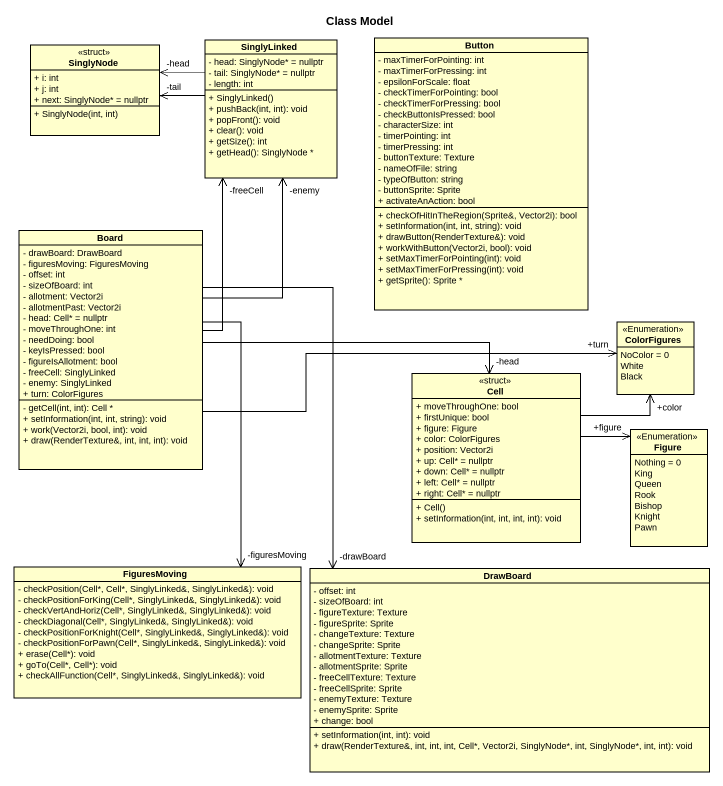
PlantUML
@startuml
title Class Model
hide circle
hide empty members
skinparam classAttributeIconSize 0
class SinglyNode <<struct>> {
  + i: int
  + j: int
  + next: SinglyNode* = nullptr
  + SinglyNode(int, int)
}
class SinglyLinked {
  - head: SinglyNode* = nullptr
  - tail: SinglyNode* = nullptr
  - length: int
  + SinglyLinked()
  + pushBack(int, int): void
  + popFront(): void
  + clear(): void
  + getSize(): int
  + getHead(): SinglyNode *
}
class Button {
  - maxTimerForPointing: int
  - maxTimerForPressing: int
  - epsilonForScale: float
  - checkTimerForPointing: bool
  - checkTimerForPressing: bool
  - checkButtonIsPressed: bool
  - characterSize: int
  - timerPointing: int
  - timerPressing: int
  - buttonTexture: Texture
  - nameOfFile: string
  - typeOfButton: string
  - buttonSprite: Sprite
  + activateAnAction: bool
  + checkOfHitInTheRegion(Sprite&, Vector2i): bool
  + setInformation(int, int, string): void
  + drawButton(RenderTexture&): void
  + workWithButton(Vector2i, bool): void
  + setMaxTimerForPointing(int): void
  + setMaxTimerForPressing(int): void
  + getSprite(): Sprite *
}
class Board {
  - drawBoard: DrawBoard
  - figuresMoving: FiguresMoving
  - offset: int
  - sizeOfBoard: int
  - allotment: Vector2i
  - allotmentPast: Vector2i
  - head: Cell* = nullptr
  - moveThroughOne: int
  - needDoing: bool
  - keyIsPressed: bool
  - figureIsAllotment: bool
  - freeCell: SinglyLinked
  - enemy: SinglyLinked
  + turn: ColorFigures
  - getCell(int, int): Cell *
  + setInformation(int, int, string): void
  + work(Vector2i, bool, int): void
  + draw(RenderTexture&, int, int, int): void
}
enum ColorFigures <<Enumeration>> {
  NoColor = 0
  White
  Black
}
class Cell <<struct>> {
  + moveThroughOne: bool
  + firstUnique: bool
  + figure: Figure
  + color: ColorFigures
  + position: Vector2i
  + up: Cell* = nullptr
  + down: Cell* = nullptr
  + left: Cell* = nullptr
  + right: Cell* = nullptr
  + Cell()
  + setInformation(int, int, int, int): void
}
enum Figure <<Enumeration>> {
  Nothing = 0
  King
  Queen
  Rook
  Bishop
  Knight
  Pawn
}
class FiguresMoving {
  - checkPosition(Cell*, Cell*, SinglyLinked&, SinglyLinked&): void
  - checkPositionForKing(Cell*, SinglyLinked&, SinglyLinked&): void
  - checkVertAndHoriz(Cell*, SinglyLinked&, SinglyLinked&): void
  - checkDiagonal(Cell*, SinglyLinked&, SinglyLinked&): void
  - checkPositionForKnight(Cell*, SinglyLinked&, SinglyLinked&): void
  - checkPositionForPawn(Cell*, SinglyLinked&, SinglyLinked&): void
  + erase(Cell*): void
  + goTo(Cell*, Cell*): void
  + checkAllFunction(Cell*, SinglyLinked&, SinglyLinked&): void
}
class DrawBoard {
  - offset: int
  - sizeOfBoard: int
  - figureTexture: Texture
  - figureSprite: Sprite
  - changeTexture: Texture
  - changeSprite: Sprite
  - allotmentTexture: Texture
  - allotmentSprite: Sprite
  - freeCellTexture: Texture
  - freeCellSprite: Sprite
  - enemyTexture: Texture
  - enemySprite: Sprite
  + change: bool
  + setInformation(int, int): void
  + draw(RenderTexture&, int, int, int, Cell*, Vector2i, SinglyNode*, int, SinglyNode*, int, int): void
}
SinglyLinked -left-> "-head" SinglyNode
SinglyLinked -left-> "-tail" SinglyNode
Board -up-> "-freeCell" SinglyLinked
Board -up-> "-enemy" SinglyLinked
Board -right-> "+turn" ColorFigures
Board -right-> "-head" Cell
Board --> "-figuresMoving" FiguresMoving
Board --> "-drawBoard" DrawBoard
Cell -up-> "+color" ColorFigures
Cell -right-> "+figure" Figure
@enduml
